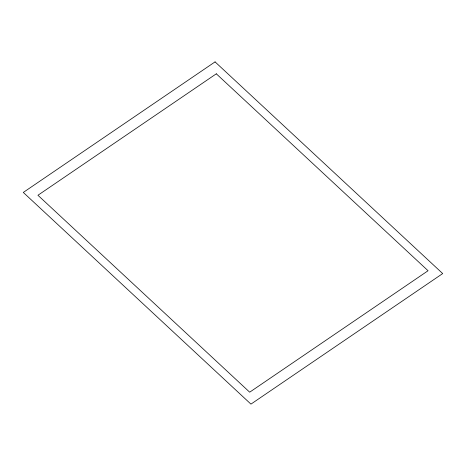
<?xml version="1.0" encoding="UTF-8"?>
<svg xmlns="http://www.w3.org/2000/svg" width="466" height="466" viewBox="0 0 466 466"><rect width="100%" height="100%" fill="white"/><g stroke="black" fill="none" stroke-linecap="round" stroke-linejoin="round"><path stroke-width="0.7" d="M215.059 61.879L23.3 192.435L250.941 404.121L442.7 273.565L215.059 61.879M216.311 73.814L37.932 195.266L249.689 392.186L428.068 270.734L216.311 73.814"/></g></svg>
